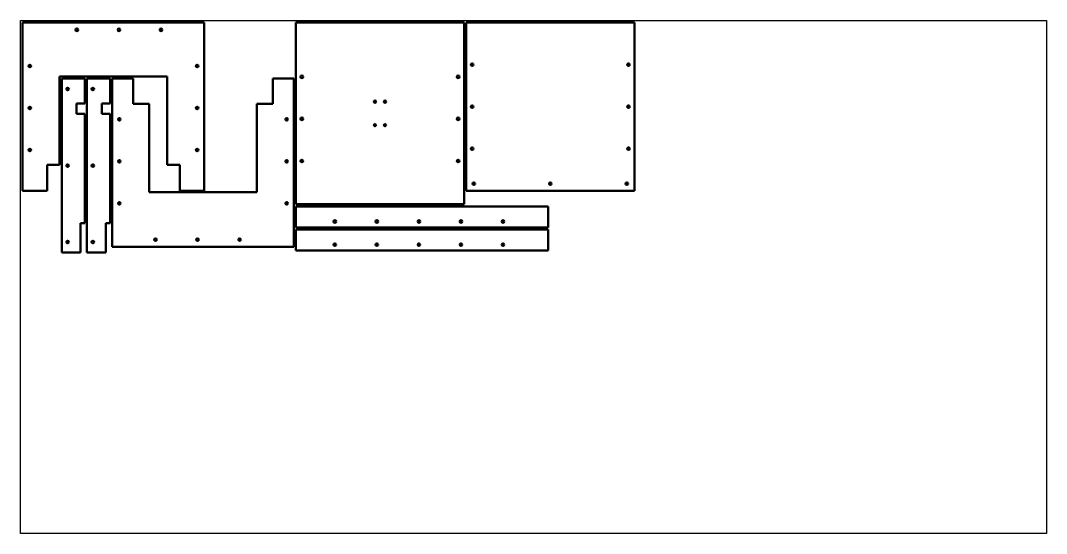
# Model space of a CAD drawing. Header units: millimetres. Extents: x 126561 to 129001, y 22794 to 24014.
import ezdxf

# ---------------------------------------------------------------- set-up
doc = ezdxf.new("R2010")
doc.units = ezdxf.units.MM
doc.header["$LTSCALE"] = 2
doc.layers.add('Visible (ISO)', color=7, linetype='Continuous', lineweight=50)

# ---------------------------------------------------------------- blocks, each defined once
blk = doc.blocks.new('1')
at = {"layer": 'Visible (ISO)'}
for p, q in [((127144.1, 23870.7), (126712.1, 23870.7)), ((126712.1, 23870.7), (126712.1, 23470.7)), ((127144.1, 23470.7), (127144.1, 23870.7)), ((126800.1, 23742.7), (127056.1, 23742.7)), ((126800.1, 23532.7), (126800.1, 23742.7)), ((127056.1, 23742.7), (127056.1, 23532.7)), ((126770.1, 23470.7), (126770.1, 23532.7)), ((126770.1, 23532.7), (126800.1, 23532.7)), ((127056.1, 23532.7), (127086.1, 23532.7)), ((127086.1, 23532.7), (127086.1, 23470.7)), ((126712.1, 23470.7), (126770.1, 23470.7)), ((127086.1, 23470.7), (127144.1, 23470.7))]:
    blk.add_line(p, q, dxfattribs=at)
for centre in [(126841.1, 23853.7), (126941.1, 23853.7), (127041.1, 23853.7), (126729.1, 23767.7), (127127.1, 23767.7), (126729.1, 23667.7), (127127.1, 23667.7), (126729.1, 23567.7), (127127.1, 23567.7)]:
    blk.add_circle(centre, 3, dxfattribs=at)
blk = doc.blocks.new('2')
at = {"layer": 'Visible (ISO)'}
for p, q in [((127671.9, 23861.1), (127239.9, 23861.1)), ((127239.9, 23861.1), (127239.9, 23461.1)), ((127671.9, 23461.1), (127671.9, 23861.1)), ((127327.9, 23521.1), (127327.9, 23731.1)), ((127327.9, 23731.1), (127583.9, 23731.1)), ((127583.9, 23731.1), (127583.9, 23521.1)), ((127289.9, 23461.1), (127289.9, 23521.1)), ((127289.9, 23521.1), (127327.9, 23521.1)), ((127583.9, 23521.1), (127621.9, 23521.1)), ((127621.9, 23521.1), (127621.9, 23461.1)), ((127239.9, 23461.1), (127289.9, 23461.1)), ((127621.9, 23461.1), (127671.9, 23461.1))]:
    blk.add_line(p, q, dxfattribs=at)
for centre in [(127368.9, 23844.1), (127468.9, 23844.1), (127568.9, 23844.1), (127256.9, 23758.1), (127654.9, 23758.1), (127256.9, 23658.1), (127654.9, 23658.1), (127256.9, 23558.1), (127654.9, 23558.1)]:
    blk.add_circle(centre, 3, dxfattribs=at)
blk = doc.blocks.new('3')
at = {"layer": 'Visible (ISO)'}
for p, q in [((127818.2, 23839.5), (127759.2, 23839.5)), ((127759.2, 23839.5), (127759.2, 23784.5)), ((127818.2, 23819.5), (127818.2, 23839.5)), ((128103.2, 23839.5), (127843.2, 23839.5)), ((127843.2, 23839.5), (127843.2, 23819.5)), ((128103.2, 23829.5), (128103.2, 23839.5)), ((127843.2, 23819.5), (127818.2, 23819.5)), ((128173.2, 23829.5), (128103.2, 23829.5)), ((128173.2, 23784.5), (128173.2, 23829.5)), ((127759.2, 23784.5), (128173.2, 23784.5))]:
    blk.add_line(p, q, dxfattribs=at)
for centre in [(127784.2, 23798.5), (127966.2, 23798.5), (128148.2, 23798.5)]:
    blk.add_circle(centre, 3, dxfattribs=at)
blk = doc.blocks.new('6')
at = {"layer": 'Visible (ISO)'}
for p, q in [((127762.5, 23517.4), (127762.5, 23567.4)), ((127762.5, 23567.4), (128362.5, 23567.4)), ((128362.5, 23567.4), (128362.5, 23517.4)), ((128362.5, 23517.4), (127762.5, 23517.4))]:
    blk.add_line(p, q, dxfattribs=at)
for centre in [(127870, 23553.4), (127970, 23553.4), (128070, 23553.4), (128170, 23553.4), (128270, 23553.4)]:
    blk.add_circle(centre, 3, dxfattribs=at)
blk = doc.blocks.new('7')
at = {"layer": 'Visible (ISO)'}
for p, q in [((127194.9, 23331.5), (127194.9, 22899.5)), ((127594.9, 23331.5), (127194.9, 23331.5)), ((127594.9, 22899.5), (127594.9, 23331.5)), ((127194.9, 22899.5), (127594.9, 22899.5))]:
    blk.add_line(p, q, dxfattribs=at)
for centre, radius in [((127208.9, 23202.5), 3), ((127580.9, 23202.5), 3), ((127382.9, 23143.5), 2.5), ((127406.9, 23143.5), 2.5), ((127208.9, 23102.5), 3), ((127382.9, 23087.5), 2.5), ((127406.9, 23087.5), 2.5), ((127580.9, 23102.5), 3), ((127208.9, 23002.5), 3), ((127580.9, 23002.5), 3)]:
    blk.add_circle(centre, radius, dxfattribs=at)
blk = doc.blocks.new('8')
at = {"layer": 'Visible (ISO)'}
for p, q in [((128304.9, 23341.2), (127904.9, 23341.2)), ((127904.9, 23341.2), (127904.9, 22941.2)), ((128304.9, 22941.2), (128304.9, 23341.2)), ((127904.9, 22941.2), (128304.9, 22941.2))]:
    blk.add_line(p, q, dxfattribs=at)
for centre in [(127918.9, 23241.2), (128290.9, 23241.2), (127918.9, 23141.2), (128290.9, 23141.2), (127918.9, 23041.2), (128290.9, 23041.2), (127922.9, 22958.2), (128104.9, 22958.2), (128286.9, 22958.2)]:
    blk.add_circle(centre, 3, dxfattribs=at)

msp = doc.modelspace()

# ---------------------------------------------------------------- linework, layer by layer
msp.add_lwpolyline([(126561.2, 24013.7), (129001.2, 24013.7), (129001.2, 22793.7), (126561.2, 22793.7)], close=True)

# ---------------------------------------------------------------- block references
for name, p in [('1', (-145.9, 137.9)), ('7', (21.2, 677.2)), ('8', (-283.7, 667.5))]:
    msp.add_blockref(name, p)
for name, p, rotation in [('3', (102874.7, 151634.9), 270), ('3', (102934.7, 151634.9), 270), ('2', (254451.1, 47336.8), 180), ('6', (255578.7, 47089), 180), ('6', (255578.7, 47034), 180)]:
    msp.add_blockref(name, p, dxfattribs=dict(rotation=rotation))

doc.saveas('drawing.dxf')
